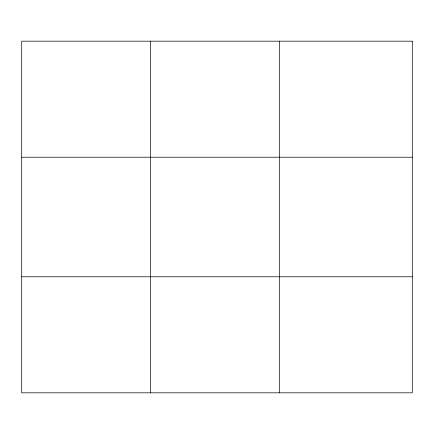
<?xml version="1.0" encoding="UTF-8"?>
<svg xmlns="http://www.w3.org/2000/svg" width="434" height="434" viewBox="0 0 434 434"><rect width="100%" height="100%" fill="white"/><g stroke="black" fill="none" stroke-linecap="round" stroke-linejoin="round"><path stroke-width="0.65" d="M150.598 392.819L150.598 41.181M279.496 392.819L279.496 41.181M21.7 157.222L412.3 157.222M21.7 276.778L412.3 276.778M412.3 41.181L412.3 392.819L21.7 392.819L21.7 41.181L412.3 41.181"/></g></svg>
